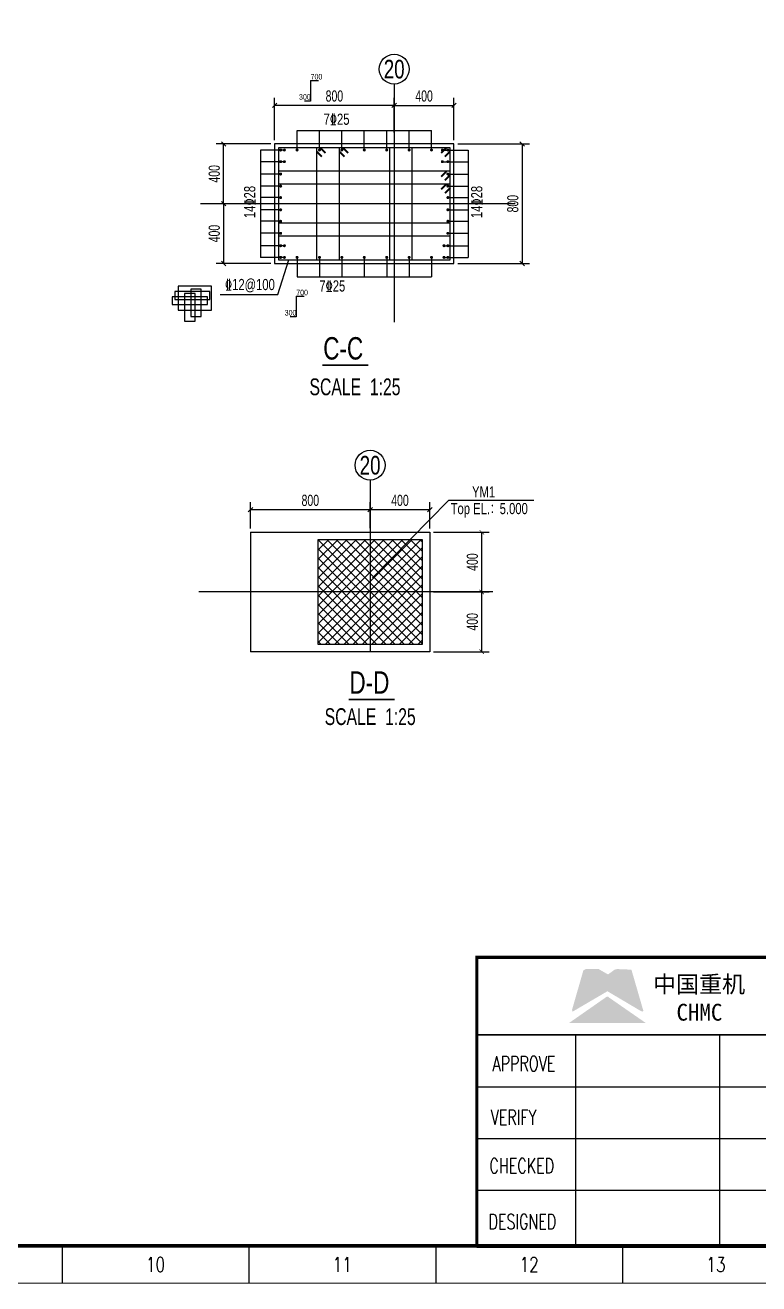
# Model space of a CAD drawing. Header units: millimetres. Extents: x -15901 to 146244, y -607033 to -56344.
# Drawn here: x 33359 to 52992, y -607033 to -573322 of the extents above; entities that cross this region are included whole.
import ezdxf
from ezdxf.enums import TextEntityAlignment as Align

# ---------------------------------------------------------------- set-up
doc = ezdxf.new("R2010")
doc.units = ezdxf.units.MM
doc.header["$LTSCALE"] = 2000
doc.linetypes.add('CENTER', pattern=[50.800000000000004, 31.75, -6.35, 6.35, -6.35])
doc.layers.add('22', color=4, linetype='Continuous', lineweight=35)
for name, color, linetype in [('6', 1, 'Continuous'), ('LABEL_PM', 7, 'Continuous'), ('S_01', 3, 'Continuous'), ('S_01_OUTL', 3, 'Continuous'), ('S_02', 151, 'CENTER'), ('S_02_AXIS', 171, 'CENTER'), ('S_04', 2, 'Continuous'), ('S_04_TEXT', 2, 'Continuous'), ('S_05_DIMS', 7, 'Continuous'), ('S_06', 1, 'Continuous'), ('S_06_RBAR', 1, 'Continuous'), ('S_07', 6, 'Continuous'), ('TEXT', 3, 'Continuous'), ('TK', 1, 'Continuous')]:
    doc.layers.add(name, color=color, linetype=linetype)
doc.styles.add('HZFS', font='simplex', dxfattribs={"width": 0.7, "bigfont": 'hzfs'})
doc.styles.add('KS', font='kstxt.shx', dxfattribs={"width": 0.7, "height": 300, "bigfont": 'kshz.shx'})
doc.styles.get("Standard").update_dxf_attribs({"font": 'SimSun.ttf'})
doc.styles.add('TK-HZ', font='txt.shx', dxfattribs={"width": 0.8, "bigfont": 'hztxt.shx'})
doc.dimstyles.new('KS25', dxfattribs={"dimtxt": 300, "dimasz": 120, "dimexe": 200, "dimexo": 100, "dimgap": 100, "dimtad": 1, "dimdec": 0, "dimlfac": 0.25, "dimzin": 14, "dimdsep": 46, "dimtxsty": 'KS', "dimblk": 'ARCHTICK', "dimcen": -900, "dimclrd": 7, "dimclre": 7, "dimclrt": 2, "dimadec": 0, "dimazin": 0, "dimtfac": 1, "dimtdec": 0, "dimtix": 1, "dimtmove": 2, "dimatfit": 2, "dimfxl": 1, "dimtolj": 1, "dimtzin": 14, "dimarcsym": 0})
doc.dimstyles.new('KSDIM0.25', dxfattribs={"dimtxt": 300, "dimasz": 120, "dimexe": 200, "dimexo": 100, "dimgap": 100, "dimtad": 1, "dimdec": 0, "dimlfac": 0.25, "dimzin": 14, "dimdsep": 46, "dimtxsty": 'KS', "dimblk": 'ARCHTICK', "dimblk1": 'OBLIQUE', "dimblk2": 'OBLIQUE', "dimsah": 1, "dimcen": -900, "dimclrd": 7, "dimclre": 7, "dimclrt": 2, "dimazin": 3, "dimtfac": 1, "dimtdec": 0, "dimtix": 1, "dimtmove": 2, "dimatfit": 2, "dimfxl": 1, "dimtolj": 1, "dimtzin": 14, "dimlwd": -3, "dimarcsym": 0})

# ---------------------------------------------------------------- blocks, each defined once
blk = doc.blocks.new('A1-1')
at = {"layer": 'TK', "color": 7}
for p, q in [((47050, 999.9999999999997), (47050, -3.410605131648481e-13)), ((52050, 999.9999999999997), (52050, -3.410605131648481e-13)), ((57050, 999.9999999999997), (57050, -3.410605131648481e-13)), ((62050, 999.9999999999997), (62050, -3.410605131648481e-13))]:
    blk.add_line(p, q, dxfattribs=at)
for points, const_width in [([(0, 0), (84100, 0), (84100, 59400), (3.637978807091713e-12, 59400)], 35), ([(2500, 999.9999999999997), (83100, 999.9999999999997), (83100, 58400), (2500.000000000004, 58400)], 100)]:
    blk.add_lwpolyline(points, close=True, dxfattribs=dict(at, const_width=const_width))
at = {"layer": 'TK', "color": 7, "style": 'TK-HZ', "width": 0.75}
for s, p in [('10', (49550, 499.9999999999997)), ('11', (54550, 499.9999999999997)), ('12', (59550, 499.9999999999997)), ('13', (64550, 499.9999999999997))]:
    blk.add_text(s, height=400, dxfattribs=at).set_placement(p, align=Align.MIDDLE_CENTER)
blk = doc.blocks.new('_OBLIQUE')
at = {"color": 1}
blk.add_line((-0.5, -0.5), (0.5, 0.5), dxfattribs=at)
blk = doc.blocks.new('*D721')
at = {"layer": 'Defpoints', "color": 0}
for p in [(44833.41639963919, -575471.1153804582), (43233.41639963919, -576295.0244253095), (44833.41639963919, -576503.5942522445)]:
    blk.add_point(p, dxfattribs=at)
at = {"layer": 'LABEL_PM', "color": 7, "lineweight": -2}
for p, q in [((43233.41639963919, -576195.0244253095), (43233.41639963919, -575271.1153804582)), ((44833.41639963919, -576403.5942522445), (44833.41639963919, -575271.1153804582))]:
    blk.add_line(p, q, dxfattribs=at)
at = {"layer": 'LABEL_PM', "color": 7, "lineweight": -3}
blk.add_line((43233.41639963919, -575471.1153804582), (44833.41639963919, -575471.1153804582), dxfattribs=at)
at = {"layer": 'LABEL_PM', "color": 7, "linetype": 'ByBlock', "lineweight": -3, "xscale": 120, "yscale": 120, "zscale": 120, "rotation": 180}
blk.add_blockref('_OBLIQUE', (43233.41639963919, -575471.1153804582), dxfattribs=at)
at = {"layer": 'LABEL_PM', "color": 7, "linetype": 'ByBlock', "lineweight": -3, "xscale": 120, "yscale": 120, "zscale": 120}
blk.add_blockref('_OBLIQUE', (44833.41639963919, -575471.1153804582), dxfattribs=at)
at = {"layer": 'LABEL_PM', "color": 2, "insert": (44033.41639963919, -575221.1153804582), "char_height": 300, "attachment_point": 5, "style": 'KS'}
blk.add_mtext('\\A1;400', dxfattribs=at)
blk = doc.blocks.new('_ArchTick')
at = {"color": 0, "linetype": 'ByBlock', "const_width": 0.15}
blk.add_lwpolyline([(-0.5, -0.5), (0.5, 0.5)], dxfattribs=at)
blk = doc.blocks.new('*D722')
at = {"layer": 'Defpoints', "color": 0}
for p in [(44833.41639963919, -576503.5942522445), (44833.41639963919, -579703.5942522445), (46658.95466502603, -579703.5942522445)]:
    blk.add_point(p, dxfattribs=at)
at = {"layer": 'LABEL_PM', "color": 7, "lineweight": -2}
for p, q in [((44933.41639963919, -576503.5942522445), (46858.95466502603, -576503.5942522445)), ((44933.41639963919, -579703.5942522445), (46858.95466502603, -579703.5942522445))]:
    blk.add_line(p, q, dxfattribs=at)
at = {"layer": 'LABEL_PM', "color": 7, "lineweight": -3}
blk.add_line((46658.95466502603, -576503.5942522445), (46658.95466502603, -579703.5942522445), dxfattribs=at)
at = {"layer": 'LABEL_PM', "color": 7, "linetype": 'ByBlock', "lineweight": -3, "xscale": 120, "yscale": 120, "zscale": 120}
for p, rotation in [((46658.95466502603, -576503.5942522445), 90), ((46658.95466502603, -579703.5942522445), 270)]:
    blk.add_blockref('_OBLIQUE', p, dxfattribs=dict(at, rotation=rotation))
at = {"layer": 'LABEL_PM', "color": 2, "insert": (46408.95466502603, -578103.5942522445), "char_height": 300, "attachment_point": 5, "rotation": 90, "style": 'KS'}
blk.add_mtext('\\A1;800', dxfattribs=at)
blk = doc.blocks.new('Dot')
at = {"layer": '6', "const_width": 0.4}
blk.add_lwpolyline([(-0.1999999999999886, 0, 1), (0.1999999999999886, 0, 1)], format="xyb", close=True, dxfattribs=at)
blk = doc.blocks.new('*D723')
at = {"layer": 'Defpoints', "color": 0}
for p in [(40033.41639963919, -575471.1153804582), (43233.41639963919, -576295.0244253095), (40033.41639963919, -576503.5942522445)]:
    blk.add_point(p, dxfattribs=at)
at = {"layer": 'LABEL_PM', "color": 7, "lineweight": -2}
for p, q in [((40033.41639963919, -576403.5942522445), (40033.41639963919, -575271.1153804582)), ((43233.41639963919, -576195.0244253095), (43233.41639963919, -575271.1153804582))]:
    blk.add_line(p, q, dxfattribs=at)
at = {"layer": 'LABEL_PM', "color": 7, "lineweight": -3}
blk.add_line((43233.41639963919, -575471.1153804582), (40033.41639963919, -575471.1153804582), dxfattribs=at)
at = {"layer": 'LABEL_PM', "color": 7, "linetype": 'ByBlock', "lineweight": -3, "xscale": 120, "yscale": 120, "zscale": 120, "rotation": 180}
blk.add_blockref('_OBLIQUE', (40033.41639963919, -575471.1153804582), dxfattribs=at)
at = {"layer": 'LABEL_PM', "color": 7, "linetype": 'ByBlock', "lineweight": -3, "xscale": 120, "yscale": 120, "zscale": 120}
blk.add_blockref('_OBLIQUE', (43233.41639963919, -575471.1153804582), dxfattribs=at)
at = {"layer": 'LABEL_PM', "color": 2, "insert": (41633.41639963919, -575221.1153804582), "char_height": 300, "attachment_point": 5, "style": 'KS'}
blk.add_mtext('\\A1;800', dxfattribs=at)
blk = doc.blocks.new('*D724')
at = {"layer": 'Defpoints', "color": 0}
for p in [(39146.12372019092, -578103.5942522445), (38670.02645741365, -579703.5942522445), (40033.41639963919, -579703.5942522445)]:
    blk.add_point(p, dxfattribs=at)
at = {"layer": 'S_05_DIMS', "color": 7, "lineweight": -2}
for p, q in [((39046.12372019092, -578103.5942522445), (38470.02645741365, -578103.5942522445)), ((39933.41639963919, -579703.5942522445), (38470.02645741365, -579703.5942522445))]:
    blk.add_line(p, q, dxfattribs=at)
at = {"layer": 'S_05_DIMS', "color": 7, "lineweight": -3}
blk.add_line((38670.02645741365, -578103.5942522445), (38670.02645741365, -579703.5942522445), dxfattribs=at)
at = {"layer": 'S_05_DIMS', "color": 7, "linetype": 'ByBlock', "lineweight": -3, "xscale": 120, "yscale": 120, "zscale": 120}
for p, rotation in [((38670.02645741365, -578103.5942522445), 90), ((38670.02645741365, -579703.5942522445), 270)]:
    blk.add_blockref('_OBLIQUE', p, dxfattribs=dict(at, rotation=rotation))
at = {"layer": 'S_05_DIMS', "color": 2, "insert": (38420.02645741365, -578903.5942522445), "char_height": 300, "attachment_point": 5, "rotation": 90, "style": 'KS'}
blk.add_mtext('\\A1;400', dxfattribs=at)
blk = doc.blocks.new('*D725')
at = {"layer": 'Defpoints', "color": 0}
for p in [(38670.02645741365, -576503.5942522445), (40033.41639963919, -576503.5942522445), (39146.12372019092, -578103.5942522445)]:
    blk.add_point(p, dxfattribs=at)
at = {"layer": 'S_05_DIMS', "color": 7, "lineweight": -2}
for p, q in [((39933.41639963919, -576503.5942522445), (38470.02645741365, -576503.5942522445)), ((39046.12372019092, -578103.5942522445), (38470.02645741365, -578103.5942522445))]:
    blk.add_line(p, q, dxfattribs=at)
at = {"layer": 'S_05_DIMS', "color": 7, "lineweight": -3}
blk.add_line((38670.02645741365, -578103.5942522445), (38670.02645741365, -576503.5942522445), dxfattribs=at)
at = {"layer": 'S_05_DIMS', "color": 7, "linetype": 'ByBlock', "lineweight": -3, "xscale": 120, "yscale": 120, "zscale": 120}
for p, rotation in [((38670.02645741365, -576503.5942522445), 90), ((38670.02645741365, -578103.5942522445), 270)]:
    blk.add_blockref('_OBLIQUE', p, dxfattribs=dict(at, rotation=rotation))
at = {"layer": 'S_05_DIMS', "color": 2, "insert": (38420.02645741365, -577303.5942522445), "char_height": 300, "attachment_point": 5, "rotation": 90, "style": 'KS'}
blk.add_mtext('\\A1;400', dxfattribs=at)
blk = doc.blocks.new('RW')
at = {"layer": 'S_06_RBAR'}
for points in [[(6.123031769111886e-15, 100, 50, 50, 0), (141.4213562373095, 241.4213562373095, 0, 0, 0)], [(100, 0, 50, 50, 0), (241.4213562373095, 141.4213562373095, 0, 0, 0)]]:
    blk.add_lwpolyline(points, format="xyseb", dxfattribs=at)
blk = doc.blocks.new('*D726')
at = {"layer": 'Defpoints', "color": 0}
for p in [(44189.10727615596, -588502.1675257786), (45576.61048419622, -588502.1675257781), (44189.10727615665, -590102.1675257784)]:
    blk.add_point(p, dxfattribs=at)
at = {"layer": 'S_04', "color": 7, "lineweight": -2}
for p, q in [((44289.10727615596, -588502.1675257786), (45776.61048419622, -588502.167525778)), ((45576.61048419691, -590102.1675257778), (45576.61048419622, -588502.1675257781)), ((44289.10727615665, -590102.1675257784), (45776.61048419691, -590102.1675257777))]:
    blk.add_line(p, q, dxfattribs=at)
at = {"layer": 'S_04', "color": 7, "linetype": 'ByBlock', "lineweight": -2, "xscale": 120, "yscale": 120, "zscale": 120}
for p, rotation in [((45576.61048419622, -588502.1675257781), 90.00000000002501), ((45576.61048419691, -590102.1675257778), 270.000000000025)]:
    blk.add_blockref('_ArchTick', p, dxfattribs=dict(at, rotation=rotation))
at = {"layer": 'S_04', "color": 2, "insert": (45326.61048419656, -589302.1675257781), "char_height": 300, "attachment_point": 5, "rotation": 90.00000000002501, "style": 'KS'}
blk.add_mtext('\\A1;400', dxfattribs=at)
blk = doc.blocks.new('*D727')
at = {"layer": 'Defpoints', "color": 0}
for p in [(44189.10727615433, -586902.1675257792), (45576.61048419039, -586902.1675257436), (44189.10727615596, -588502.1675257786)]:
    blk.add_point(p, dxfattribs=at)
at = {"layer": 'S_04', "color": 7, "lineweight": -2}
for p, q in [((44289.10727615433, -586902.1675257767), (45776.61048419039, -586902.1675257385)), ((45576.61048423147, -588502.167525743), (45576.61048419039, -586902.1675257436)), ((44289.10727615596, -588502.1675257761), (45776.61048423147, -588502.1675257379))]:
    blk.add_line(p, q, dxfattribs=at)
at = {"layer": 'S_04', "color": 7, "linetype": 'ByBlock', "lineweight": -2, "xscale": 120, "yscale": 120, "zscale": 120}
for p, rotation in [((45576.61048419039, -586902.1675257436), 90.00000000147107), ((45576.61048423147, -588502.167525743), 270.0000000014711)]:
    blk.add_blockref('_ArchTick', p, dxfattribs=dict(at, rotation=rotation))
at = {"layer": 'S_04', "color": 2, "insert": (45326.61048421093, -587702.1675257498), "char_height": 300, "attachment_point": 5, "rotation": 90.00000000147107, "style": 'KS'}
blk.add_mtext('\\A1;400', dxfattribs=at)
blk = doc.blocks.new('*D728')
at = {"layer": 'Defpoints', "color": 0}
for p in [(42589.10727615479, -586300.6240622811), (42589.10727615479, -586890.9428691629), (44189.10727615433, -586902.1675257792)]:
    blk.add_point(p, dxfattribs=at)
at = {"layer": 'S_05_DIMS', "color": 7, "lineweight": -2}
for p, q in [((42589.10727615479, -586790.9428691629), (42589.10727615479, -586100.6240622811)), ((44189.10727615433, -586802.1675257792), (44189.10727615433, -586100.6240622808))]:
    blk.add_line(p, q, dxfattribs=at)
at = {"layer": 'S_05_DIMS', "color": 7, "lineweight": -3}
blk.add_line((44189.10727615433, -586300.6240622808), (42589.10727615479, -586300.6240622811), dxfattribs=at)
at = {"layer": 'S_05_DIMS', "color": 7, "linetype": 'ByBlock', "lineweight": -3, "xscale": 120, "yscale": 120, "zscale": 120}
for p, rotation in [((42589.10727615479, -586300.6240622811), 180.0000000000125), ((44189.10727615433, -586300.6240622808), 1.250644989626722e-11)]:
    blk.add_blockref('_OBLIQUE', p, dxfattribs=dict(at, rotation=rotation))
at = {"layer": 'S_05_DIMS', "color": 2, "insert": (43389.10727615451, -586050.6240622809), "char_height": 300, "attachment_point": 5, "style": 'KS'}
blk.add_mtext('\\A1;400', dxfattribs=at)
blk = doc.blocks.new('*D729')
at = {"layer": 'Defpoints', "color": 0}
for p in [(39389.10727615479, -586300.6240622816), (42589.10727615479, -586890.9428691629), (39389.10727615479, -586902.1675257812)]:
    blk.add_point(p, dxfattribs=at)
at = {"layer": 'S_05_DIMS', "color": 7, "lineweight": -2}
for p, q in [((39389.10727615479, -586802.1675257812), (39389.10727615479, -586100.6240622816)), ((42589.10727615479, -586790.9428691629), (42589.10727615479, -586100.6240622809))]:
    blk.add_line(p, q, dxfattribs=at)
at = {"layer": 'S_05_DIMS', "color": 7, "lineweight": -3}
blk.add_line((42589.10727615479, -586300.6240622809), (39389.10727615479, -586300.6240622816), dxfattribs=at)
at = {"layer": 'S_05_DIMS', "color": 7, "linetype": 'ByBlock', "lineweight": -3, "xscale": 120, "yscale": 120, "zscale": 120}
for p, rotation in [((39389.10727615479, -586300.6240622816), 180.0000000000125), ((42589.10727615479, -586300.6240622809), 1.250644989626358e-11)]:
    blk.add_blockref('_OBLIQUE', p, dxfattribs=dict(at, rotation=rotation))
at = {"layer": 'S_05_DIMS', "color": 2, "insert": (40989.10727615474, -586050.6240622812), "char_height": 300, "attachment_point": 5, "style": 'KS'}
blk.add_mtext('\\A1;800', dxfattribs=at)

msp = doc.modelspace()

# ---------------------------------------------------------------- hatches: boundary and pattern name
at = {"linetype": 'Continuous'}
for color, points in [(152, [(49582.88253140135, -598618.6950674138), (49197.49152981176, -598602.6371090121), (49133.2596962048, -598618.6950674138), (48956.62215379684, -598747.1587346203), (48731.81073620974, -598618.6950674138), (48715.75277780055, -598602.6371090121), (48362.47769300325, -598602.6371090121), (48298.24585939629, -598634.7530258156), (47993.14464979677, -599694.5782802112), (48009.20260820596, -599742.7521554164), (48940.56419541, -599196.7815698169), (49807.69394901081, -599710.6362386129), (49871.92578259541, -599742.7521554164), (49904.04169941007, -599726.6941970147)]), (167, [(48972.6801122023, -599357.3611538194), (48956.62215379684, -599341.3031954176), (48924.50623700453, -599341.3031954176), (47912.8548578067, -600047.8533650197), (49968.2735330133, -600047.8533650197)])]:
    msp.add_hatch(color=color, dxfattribs=at).paths.add_polyline_path(points)
at = {"layer": 'S_07'}
h = msp.add_hatch(dxfattribs=at)
h.set_pattern_fill('ANSI37', color=6, scale=1400, angle=270.0000000000125, style=0)
h.set_pattern_definition([(314.9999999999875, (-207637.0248781407, 249018.5176018815), (123.7436867076729, 123.7436867076187), []), (44.99999999998747, (-207637.0248781407, 249018.5176018815), (-123.7436867076187, 123.7436867076729), [])])
h.paths.add_polyline_path([(42589.10727615515, -588502.1675257796), (41189.10727615526, -588502.1675257799), (41189.10727615496, -587102.1675257796), (42589.10727615496, -587102.1675257792)])
h.paths.add_polyline_path([(42589.10727615545, -589902.1675257792), (41189.10727615557, -589902.1675257796), (41189.10727615526, -588502.1675257799), (42589.10727615515, -588502.1675257796)])
h.paths.add_polyline_path([(42589.10727615545, -589902.1675257792), (42589.10727615515, -588502.1675257796), (43989.10727615515, -588502.1675257791), (43989.10727615545, -589902.167525779)])
h.paths.add_polyline_path([(43989.10727615515, -588502.1675257791), (42589.10727615515, -588502.1675257796), (42589.10727615496, -587102.1675257792), (43989.10727615484, -587102.167525779)])

# ---------------------------------------------------------------- linework, layer by layer
at = {"color": 7, "lineweight": -2}
msp.add_line((45447.01228527783, -600366.6152595065), (70395.0122842273, -600366.6152595065), dxfattribs=at)
at = {"color": 7}
for p, q in [((45447.01228530018, -600366.6152595065), (70395.0122842273, -600366.6152595065)), ((45447.0122846259, -600366.6152595214), (70395.0122846259, -600366.6152595214)), ((48095.88249925955, -606049.2152594707), (48095.88249925955, -600366.6152595214)), ((51946.3547134964, -606049.2152594707), (51946.3547134964, -600366.6152595214)), ((45447.0122846259, -601752.6152595214), (70395.0122846259, -601752.6152595214)), ((45447.0122846259, -603138.6152595214), (70395.0122846259, -603138.6152595214)), ((45447.0122846259, -604524.6152595214), (70395.0122846259, -604524.6152595214)), ((45447.0122846259, -606049.2152595229), (70395.01228464826, -606049.2152595229))]:
    msp.add_line(p, q, dxfattribs=at)
for points, const_width in [([(45447.01228530018, -600366.6152595065), (45447.01228530018, -598287.6152595959), (70395.0122842273, -598287.6152595959), (70395.0122842273, -600366.6152595065)], 83.15999999642372), ([(45447.0122846259, -606049.2152595229), (45447.0122846259, -598287.6152595214)], 83.16), ([(45447.0122846259, -598287.6152595214), (70395.0122846259, -598287.6152595214)], 83.16)]:
    msp.add_lwpolyline(points, dxfattribs=dict(at, const_width=const_width))
msp.add_lwpolyline([(45447.01228530018, -598287.6152595959), (70395.01228432043, -598287.6152595959)], dxfattribs=at)
at = {"layer": '22'}
msp.add_lwpolyline([(45447.01228530018, -598287.6152595959), (70395.0122842273, -598287.6152595959), (70395.0122842273, -600366.6152595065), (45447.01228530018, -600366.6152595065)], close=True, dxfattribs=at)
at = {"layer": 'LABEL_PM'}
for p, q in [((40633.41639963919, -576145.9010724189), (44233.41639963919, -576145.9010724189)), ((40633.41639963919, -576666.0942522445), (40633.41639963919, -576145.9010724189)), ((41233.41639963919, -576666.0942522445), (41233.41639963919, -576145.9010724189)), ((41833.41639963919, -576666.0942522445), (41833.41639963919, -576145.9010724189)), ((42433.41639963919, -576666.0942522445), (42433.41639963919, -576145.9010724189)), ((43033.41639963919, -576666.0942522445), (43033.41639963919, -576145.9010724189)), ((43633.41639963919, -576666.0942522445), (43633.41639963919, -576145.9010724189)), ((44233.41639963919, -576666.0942522445), (44233.41639963919, -576145.9010724189)), ((40292.05911804472, -576666.0942522445), (39654.90866782106, -576666.0942522445)), ((39654.90866782106, -576666.0942522445), (39654.90866782106, -579541.0942522445)), ((44524.15082938771, -576666.0942522445), (45211.92413145732, -576666.0942522445)), ((45211.92413145732, -576666.0942522445), (45211.92413145743, -579541.0942522445)), ((40295.81565333977, -576978.0772677726), (39654.90866782106, -576978.0772677726)), ((44524.15082938771, -576978.0772677726), (45209.95081286569, -576978.0772677726)), ((40195.91639963919, -577309.7292036404), (39654.90866782106, -577309.7292036404)), ((44670.91639963919, -577309.7292036404), (45211.92413145732, -577309.7292036404)), ((40195.91639963919, -577633.0842448339), (39654.90866782106, -577633.0842448339)), ((44670.91639963919, -577633.0842448339), (45211.92413145732, -577633.0842448339)), ((40195.91639963919, -577940.1194842338), (39654.90866782106, -577940.1194842338)), ((44670.91639963919, -577940.1194842338), (45211.92413145732, -577940.1194842338)), ((40195.91639963919, -578267.0690202551), (39654.90866782106, -578267.0690202551)), ((44670.91639963919, -578267.0690202551), (45211.92413145732, -578267.0690202551)), ((40195.91639963919, -578574.104259655), (39654.90866782106, -578574.104259655)), ((44670.91639963919, -578574.104259655), (45211.92413145732, -578574.104259655)), ((40195.91639963919, -578897.4593008485), (39654.90866782106, -578897.4593008485)), ((44670.91639963919, -578897.4593008485), (45211.92413145732, -578897.4593008485)), ((40295.81565333977, -579229.1112367163), (39654.90866782106, -579229.1112367163)), ((44566.08384945957, -579229.1112367163), (45211.92413145732, -579229.1112367163)), ((40289.95341726048, -579541.0942522445), (39654.90866782106, -579541.0942522445)), ((40116.44602969903, -580533.1678122414), (40416.91917805895, -579603.5942522445)), ((40633.41639963919, -579541.0942522445), (40633.41639963919, -580061.28743207)), ((41233.41639963919, -579541.0942522445), (41233.41639963919, -580061.28743207)), ((41833.41639963919, -579541.0942522445), (41833.41639963919, -580061.28743207)), ((42433.41639963919, -579541.0942522445), (42433.41639963919, -580061.28743207)), ((43033.41639963919, -579541.0942522445), (43033.41639963919, -580061.28743207)), ((43633.41639963919, -579541.0942522445), (43633.41639963919, -580061.28743207)), ((44233.41639963919, -579541.0942522446), (44233.41639963919, -580061.28743207)), ((44566.08384945957, -579541.0942522445), (45211.92413145732, -579541.0942522445)), ((40633.41639963919, -580061.28743207), (44233.41639963919, -580061.28743207)), ((38574.71003902479, -580533.1678122414), (40116.44602969903, -580533.1678122414))]:
    msp.add_line(p, q, dxfattribs=at)
at = {"layer": 'S_01'}
for p, q in [((39389.10727615479, -586902.1675257786), (44189.10727615433, -586902.1675257792)), ((39389.10727615479, -586902.1675257786), (39389.10727615665, -590102.1675257825)), ((44189.10727615433, -586902.1675257792), (44189.10727615665, -590102.1675257784)), ((44189.10727615665, -590102.1675257784), (39389.10727615665, -590102.1675257825))]:
    msp.add_line(p, q, dxfattribs=at)
msp.add_lwpolyline([(44833.41639963919, -579703.5942522445), (44833.41639963919, -576503.5942522445), (40033.41639963919, -576503.5942522445), (40033.41639963919, -579703.5942522445)], close=True, dxfattribs=at)
at = {"layer": 'S_01', "const_width": 45}
for points in [[(41310.34012605161, -582431.5224673719), (42545.34012605161, -582431.5224673719)], [(42011.70636984692, -591380.4865459619), (43246.70636984692, -591380.4865459619)]]:
    msp.add_lwpolyline(points, dxfattribs=at)
at = {"layer": 'S_01'}
for centre in [(43233.41639963919, -574499.3169606581), (42589.10727615451, -585108.1638610469)]:
    msp.add_circle(centre, 400, dxfattribs=at)
at = {"layer": 'S_01_OUTL'}
msp.add_lwpolyline([(41189.10727615496, -587102.1675257796), (41189.10727615557, -589902.1675257796), (43989.10727615545, -589902.167525779), (43989.10727615484, -587102.167525779)], close=True, dxfattribs=at)
at = {"layer": 'S_02', "ltscale": 5}
for p, q in [((42589.10727615459, -585508.1638610469), (42589.10727615548, -590102.1675257795)), ((45873.7826851675, -588502.1675257786), (38009.68721543228, -588502.1675257809))]:
    msp.add_line(p, q, dxfattribs=at)
at = {"layer": 'S_02_AXIS'}
for p, q in [((43233.41639963919, -574899.3169606581), (43233.41639963919, -581275.3366395266)), ((46473.77704021851, -578103.5942522445), (38054.05406131965, -578103.5942522445))]:
    msp.add_line(p, q, dxfattribs=at)
at = {"layer": 'S_04'}
for p in [(42653.83767550255, -588127.536925744), (46974.13071449839, -586056.3596332842)]:
    msp.add_line(p, (44691.48591208625, -586056.3596332851), dxfattribs=at)
at = {"layer": 'S_06'}
for p, q in [((44733.41639963919, -576603.5942522445), (40133.41639963919, -576603.5942522445)), ((40133.41639963919, -576603.5942522445), (40133.41639963919, -579603.5942522445)), ((41156.40062889046, -576603.5942522445), (41156.40062889046, -579603.5942522445)), ((41762.60410023505, -576603.5942522445), (41762.60410023505, -579603.5942522445)), ((43104.22869904332, -576603.5942522445), (43104.22869904332, -579603.5942522445)), ((43710.43217038791, -576603.5942522445), (43710.43217038791, -579603.5942522445)), ((44733.41639963919, -579603.5942522445), (44733.41639963919, -576603.5942522445)), ((44733.41639963919, -577235.0562015617), (40133.41639963919, -577235.0562015617)), ((44733.41639963919, -577578.5715019903), (40133.41639963919, -577578.5715019903)), ((44733.41639963919, -578628.6170024986), (40133.41639963919, -578628.6170024986)), ((44733.41639963919, -578972.1323029272), (40133.41639963919, -578972.1323029272)), ((40133.41639963919, -579603.5942522445), (44733.41639963919, -579603.5942522445))]:
    msp.add_line(p, q, dxfattribs=at)
at = {"layer": 'S_06_RBAR'}
for p, q in [((40991.28494093219, -574803.6590790282), (41208.82358247197, -574803.6590790282)), ((40991.28494093219, -574803.6590790282), (40991.28494093219, -575355.9514864497)), ((40991.28494093219, -575355.9514864497), (40834.80077661699, -575355.9514864497)), ((40607.27524861775, -580583.7687647339), (40824.81389015754, -580583.7687647339)), ((40607.27524861775, -580583.7687647339), (40607.27524861775, -581136.0611721555)), ((40607.27524861775, -581136.0611721555), (40450.79108430256, -581136.0611721555))]:
    msp.add_line(p, q, dxfattribs=at)
for points in [[(38300.29797706583, -580667.678907314), (38300.29797706583, -580459.2964640392), (37359.41967258304, -580459.2964640392), (37359.41967258304, -580667.678907314)], [(38348.33556081336, -580954.6571461571), (38348.33556081336, -580313.0918056509), (37451.02813083357, -580313.0918056509), (37451.02813083357, -580954.6571461571)], [(38072.1823478749, -581125.488820569), (38072.1823478749, -580389.8356496143), (37788.81379811878, -580389.8356496143), (37788.81379811878, -581125.488820569)], [(38233.99447238752, -580803.4432264172), (38233.99447238752, -580595.0607831425), (37293.11616790474, -580595.0607831425), (37293.11616790474, -580803.4432264172)], [(37904.8449313059, -581248.6239006858), (37904.8449313059, -580512.9707297313), (37621.47638154977, -580512.9707297313), (37621.47638154977, -581248.6239006858)]]:
    msp.add_lwpolyline(points, close=True, dxfattribs=at)

# ---------------------------------------------------------------- block references
at = {"layer": 'S_04_TEXT', "xscale": -1, "rotation": 180}
for p in [(41156.40062889046, -576603.5942522445), (41762.60410023505, -576603.5942522445)]:
    msp.add_blockref('RW', p, dxfattribs=at)
at = {"layer": 'S_04_TEXT', "rotation": 180}
for p in [(44733.41639963919, -576603.5942522445), (44733.41639963919, -577235.0562015617), (44733.41639963919, -577578.5715019903)]:
    msp.add_blockref('RW', p, dxfattribs=at)
at = {"layer": 'S_06', "yscale": 100, "zscale": 100, "rotation": 180}
for p, xscale in [((40195.91639963919, -576666.0942522445), -100), ((40633.41639963919, -576666.0942522445), -100), ((41233.41639963919, -576666.0942522445), -100), ((41833.41639963919, -576666.0942522445), -100), ((42433.41639963919, -576666.0942522445), -100), ((43033.41639963919, -576666.0942522445), -100), ((43633.41639963919, -576666.0942522445), -100), ((44233.41639963919, -576666.0942522443), -100), ((44670.91639963919, -576666.0942522445), 100), ((40195.91639963919, -576978.0772677726), -100), ((44670.91639963919, -576978.0772677726), 100), ((40195.91639963919, -578267.0690202551), -100), ((44670.91639963919, -578267.0690202551), 100), ((40195.91639963919, -578574.104259655), -100), ((44670.91639963919, -578574.104259655), 100), ((40195.91639963919, -578897.4593008485), -100), ((44670.91639963919, -578897.4593008485), 100), ((40195.91639963919, -579229.1112367163), -100), ((40295.81565333977, -579229.1112367163), -100), ((44566.08384945957, -579229.1112367163), 100), ((44670.91639963919, -579229.1112367163), 100), ((40195.91639963919, -579541.0942522445), -100), ((44670.91639963919, -579541.0942522445), 100)]:
    msp.add_blockref('Dot', p, dxfattribs=dict(at, xscale=xscale))
at = {"layer": 'S_06', "yscale": 100, "zscale": 100}
for p, xscale in [((40295.81565333977, -576666.0942522445), 100), ((44524.15082938771, -576666.0942522445), -100), ((40295.81565333977, -576978.0772677726), 100), ((44524.15082938771, -576978.0772677726), -100), ((40195.91639963919, -577309.7292036404), 100), ((44670.91639963919, -577309.7292036404), -100), ((40195.91639963919, -577633.0842448339), 100), ((44670.91639963919, -577633.0842448339), -100), ((40195.91639963919, -577940.1194842338), 100), ((44670.91639963919, -577940.1194842338), -100), ((40295.81565333977, -579541.0942522445), 100), ((40295.81565333977, -579541.0942522445), 100), ((40295.81565333977, -579541.0942522445), 100), ((40633.41639963919, -579541.0942522445), 100), ((41233.41639963919, -579541.0942522445), 100), ((41833.41639963919, -579541.0942522445), 100), ((42433.41639963919, -579541.0942522445), 100), ((43033.41639963919, -579541.0942522445), 100), ((43633.41639963919, -579541.0942522445), 100), ((44233.41639963919, -579541.0942522446), 100), ((44566.08384945957, -579541.0942522445), -100), ((44566.08384945957, -579541.0942522445), -100), ((44566.08384945957, -579541.0942522445), -100)]:
    msp.add_blockref('Dot', p, dxfattribs=dict(at, xscale=xscale))
at = {"layer": 'TK', "color": 7}
msp.add_blockref('A1-1', (-12704.98771535186, -607015.3781603358), dxfattribs=at)

# ---------------------------------------------------------------- texts
at = {"color": 7, "style": 'HZFS', "width": 0.7}
for s, p in [('APPROVE', (45865.78809746413, -601336.1726420454)), ('VERIFY', (45816.95201757236, -602775.005976104)), ('CHECKED', (45784.09636031894, -604071.7018432773)), ('DESIGNED', (45758.51612323581, -605566.1423026032))]:
    msp.add_text(s, height=400, dxfattribs=at).set_placement(p)
at = {"char_height": 451.6300800000001, "attachment_point": 1}
for s, width, insert in [('{\\fSimSun|b0|i0|c134|p2;中国重机}', 2867.736070473301, (50160.24265125825, -598783.2839679427)), ('{\\fSimSun|b0|i0|c134|p2;CHMC}', 773.3030833978964, (50787.50665124564, -599532.5159679435))]:
    msp.add_mtext_dynamic_manual_height_columns(s, width=width, gutter_width=12.5, heights=[0], dxfattribs=dict(at, insert=insert))
at = {"layer": 'S_04', "style": 'KS', "width": 0.75}
for p in [(43233.41639963861, -574499.3169606581), (42589.10727615514, -585108.1638610469)]:
    msp.add_text('20', height=500, dxfattribs=at).set_placement(p, align=Align.MIDDLE)
for s, height, p in [('700', 150, (40996.97120962202, -574777.1836258764)), ('300', 150, (40686.64219460792, -575319.0273113555)), ('7%%13225', 300, (41343.16062608172, -575991.0230364177)), ('%%13212@100', 300, (38704.1924924721, -580418.9027731201)), ('7%%13225', 300, (41230.00264476407, -580456.3057006736)), ('700', 150, (40612.96151730759, -580557.2933115823)), ('300', 150, (40302.63250229349, -581099.1369970613)), ('C-C', 600, (41334.7002826259, -582277.9070312621)), ('YM1', 300, (45317.19811505129, -585970.6162333493)), ('Top EL.：5.000', 300, (44744.71771353496, -586419.1136548062)), ('D-D', 600, (42036.06652642121, -591226.8711098521))]:
    msp.add_text(s, height=height, dxfattribs=at).set_placement(p)
for rotation, p in [(89.99999999999906, (39516.4724966349, -578489.0272529843)), (90, (45592.66799495122, -578489.0272529843))]:
    msp.add_text('14%%13228', height=300, rotation=rotation, dxfattribs=at).set_placement(p)
at = {"layer": 'TEXT', "style": 'KS', "width": 0.7}
for p in [(42185.07891274564, -583008.754055671), (42591.61352003034, -591841.2991012301)]:
    msp.add_text('SCALE  1:25', height=450, dxfattribs=at).set_placement(p, align=Align.MIDDLE)

# ---------------------------------------------------------------- dimensions: what is measured, and where the dimension line sits
at = {"layer": 'LABEL_PM'}
for base, p2, override, picture, middle in [((40033.41639963919, -575471.1153804582), (40033.41639963919, -576503.5942522445), {"dimtxsty": 'KS'}, '*D723', (41633.41639963919, -575221.1153804582)), ((44833.41639963919, -575471.1153804582), (44833.41639963919, -576503.5942522445), {"dimlfac": 0.25}, '*D721', (44033.41639963919, -575221.1153804582))]:
    dim = msp.add_linear_dim(base=base, p1=(43233.41639963919, -576295.0244253095), p2=p2, angle=7.016709298534877e-15, dimstyle='KSDIM0.25', override=override, dxfattribs=at)
    dim.commit()
    dim.dimension.update_dxf_attribs({"geometry": picture, "text_midpoint": middle})
dim = msp.add_linear_dim(base=(46658.95466502603, -579703.5942522445), p1=(44833.41639963919, -576503.5942522445), p2=(44833.41639963919, -579703.5942522445), angle=90, text='800', dimstyle='KSDIM0.25', override={"dimlfac": 0.25}, dxfattribs=at)
dim.commit()
dim.dimension.update_dxf_attribs({"geometry": '*D722', "text_midpoint": (46408.95466502603, -578103.5942522445)})
at = {"layer": 'S_04'}
dim = msp.add_linear_dim(base=(45576.61048419039, -586902.1675257436), p1=(44189.10727615596, -588502.1675257786), p2=(44189.10727615433, -586902.1675257792), angle=270.000000001471, dimstyle='KS25', dxfattribs=at)
dim.commit()
dim.dimension.update_dxf_attribs({"geometry": '*D727', "text_midpoint": (45326.61048421093, -587702.1675257498)})
dim = msp.add_aligned_dim(p1=(44189.10727615665, -590102.1675257784), p2=(44189.10727615596, -588502.1675257786), distance=-1387.5032080402598, dimstyle='KS25', dxfattribs=at)
dim.commit()
dim.dimension.update_dxf_attribs({"geometry": '*D726', "text_midpoint": (45326.61048419656, -589302.1675257781)})
at = {"layer": 'S_05_DIMS'}
for base, p1, p2, angle, picture, middle in [((38670.02645741365, -576503.5942522445), (39146.12372019092, -578103.5942522445), (40033.41639963919, -576503.5942522445), 270, '*D725', (38420.02645741365, -577303.5942522445)), ((38670.02645741365, -579703.5942522445), (39146.12372019092, -578103.5942522445), (40033.41639963919, -579703.5942522445), 90, '*D724', (38420.02645741365, -578903.5942522445)), ((39389.10727615479, -586300.6240622816), (42589.10727615479, -586890.9428691629), (39389.10727615479, -586902.1675257812), 180.0000000000125, '*D729', (40989.10727615474, -586050.6240622812)), ((42589.10727615479, -586300.6240622811), (44189.10727615433, -586902.1675257792), (42589.10727615479, -586890.9428691629), 180.0000000000125, '*D728', (43389.10727615451, -586050.6240622809))]:
    dim = msp.add_linear_dim(base=base, p1=p1, p2=p2, angle=angle, dimstyle='KSDIM0.25', override={"dimlfac": 0.25}, dxfattribs=at)
    dim.commit()
    dim.dimension.update_dxf_attribs({"geometry": picture, "text_midpoint": middle})

doc.saveas('drawing.dxf')
